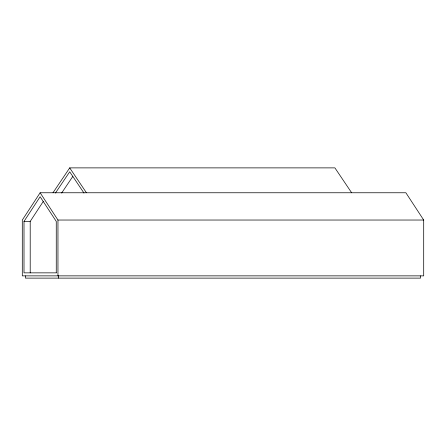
<?xml version="1.0" encoding="UTF-8"?>
<svg xmlns="http://www.w3.org/2000/svg" width="446" height="446" viewBox="0 0 446 446"><rect width="100%" height="100%" fill="white"/><g stroke="black" fill="none" stroke-linecap="round" stroke-linejoin="round"><path stroke-width="0.67" d="M40.129 192.761L22.3 220.034L22.3 275.868L423.7 275.868L423.7 220.034L405.871 192.761L40.129 192.761L57.958 220.034L57.958 275.868M56.291 272.857L24 272.857L24 221.411L40.129 196.736L56.263 221.411L56.263 272.857M30.205 272.857L30.205 221.411L43.34 201.33M52.996 192.739L69.704 167.88L334.907 167.88L351.621 192.739M55.421 193.051L69.704 171.805L83.987 193.051M61.632 193.051L72.826 176.399M57.958 220.034L423.7 220.034M24 221.411L30.205 221.411M69.704 167.88L86.418 192.739M420.561 275.868L420.561 278.12L25.439 278.12L25.439 275.868M58.549 275.868L58.549 278.12"/></g></svg>
